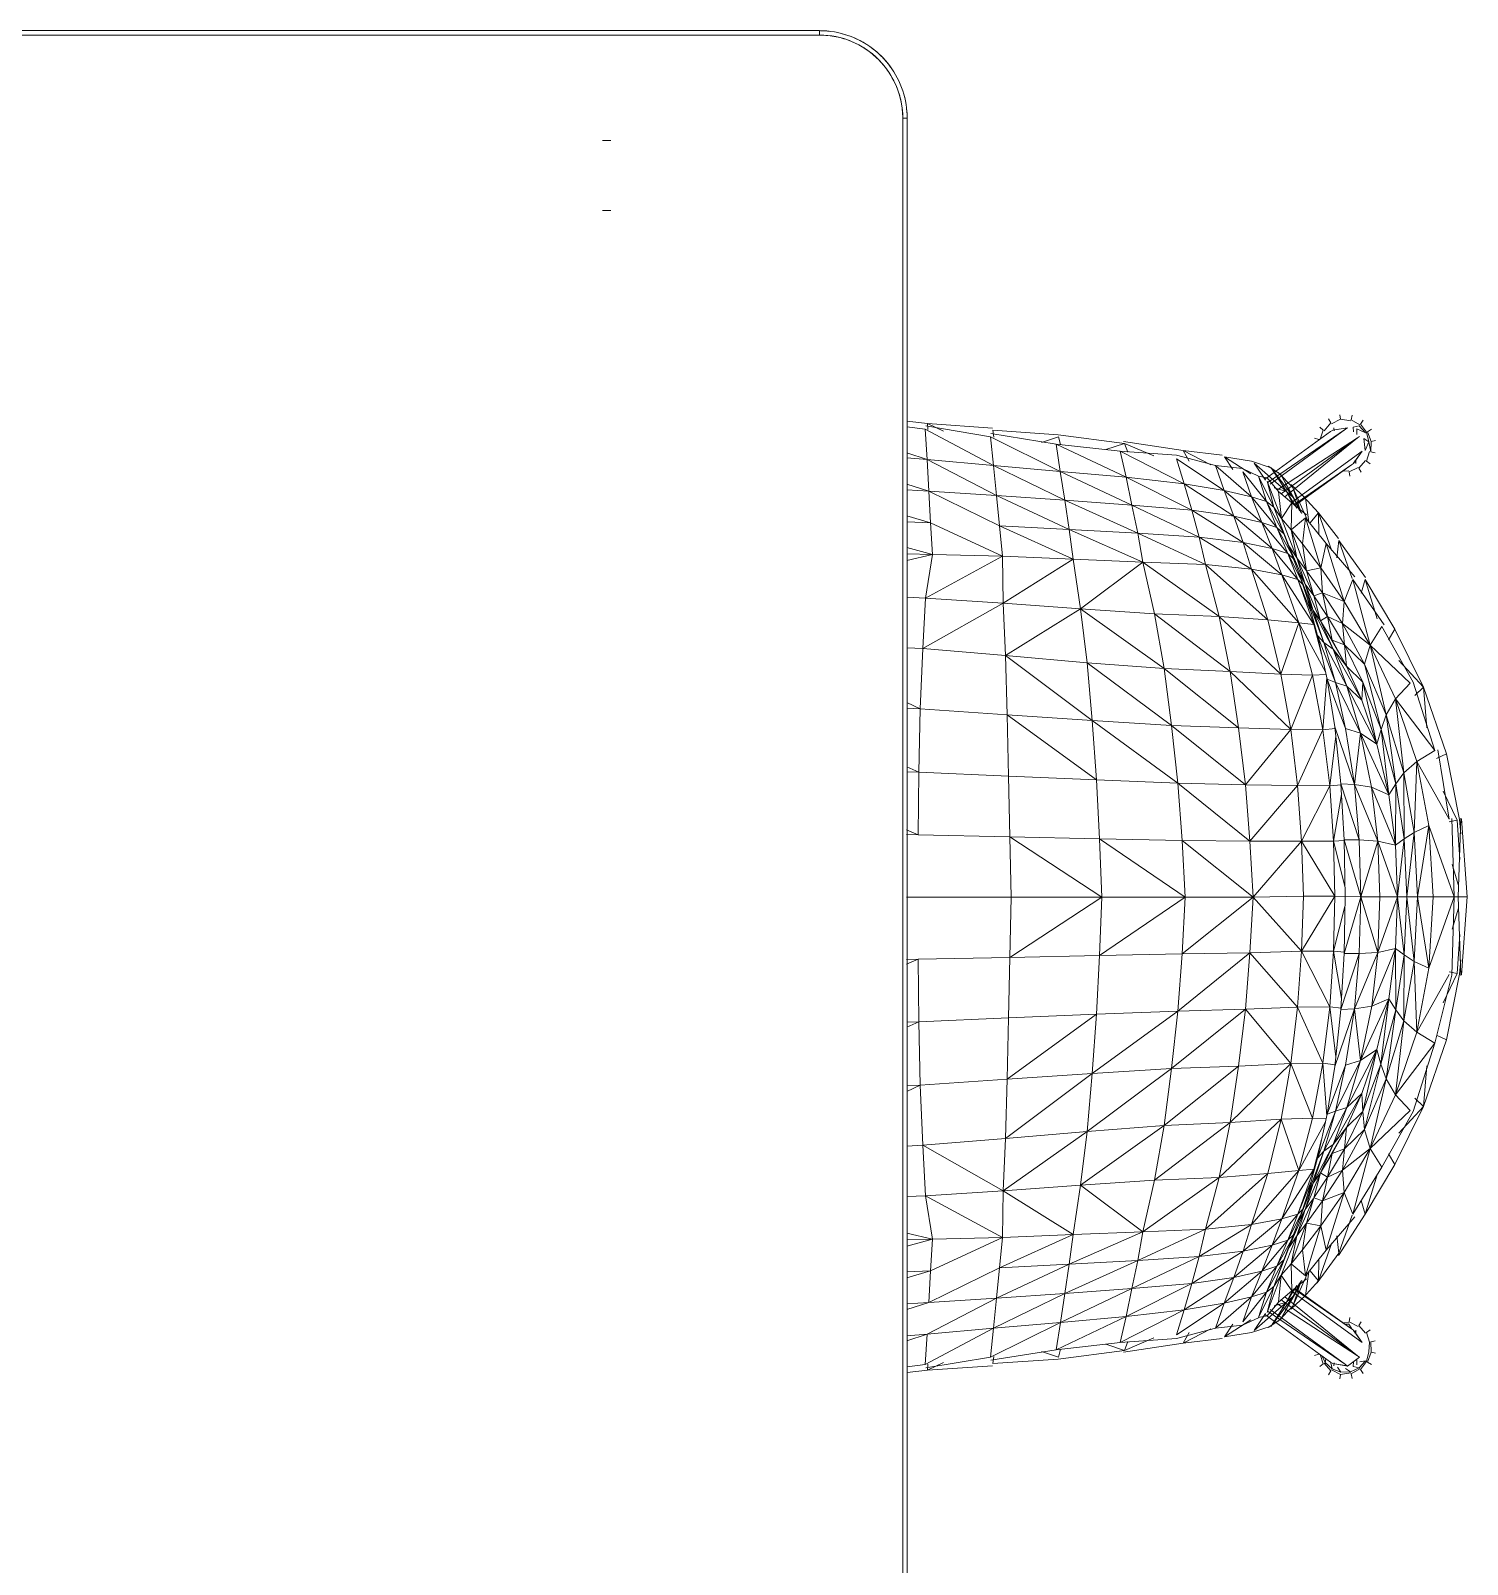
# Model space of a CAD drawing. Header units: millimetres. Extents: x 155927 to 295199, y -4084 to 97293.
# Drawn here: x 223479 to 224134, y 25817 to 26517 of the extents above; entities that cross this region are included whole.
import ezdxf

# ---------------------------------------------------------------- set-up
doc = ezdxf.new("R2010")
doc.units = ezdxf.units.MM
doc.header["$MEASUREMENT"] = 0
doc.layers.get('0').update_dxf_attribs({"linetype": 'CONTINUOUS'})
doc.layers.add('G-IMPT', color=8, linetype='CONTINUOUS', lineweight=9)

# ---------------------------------------------------------------- blocks, each defined once
blk = doc.blocks.new('OLA high stool - Kin high stool_dwg_KIN602 - GLIDES-1332775-Level 2')
at = {"layer": 'G-IMPT'}
for p, q in [((-8.264, 8.564), (-8.215, 8.496)), ((-8.203, 8.48), (-8.046, 8.574)), ((-8.066, 8.655), (-8.046, 8.574)), ((-8.041, 8.554), (-7.859, 8.581)), ((-7.848, 8.663), (-7.859, 8.581)), ((-7.859, 8.581), (-7.695, 8.499)), ((-7.643, 8.587), (-7.684, 8.516)), ((-8.413, 8.404), (-8.342, 8.359)), ((-8.342, 8.359), (-8.407, 8.184)), ((-8.325, 8.349), (-8.367, 8.178)), ((-8.325, 8.349), (-8.215, 8.496)), ((-8.308, 8.338), (-8.192, 8.463)), ((-8.308, 8.338), (-8.153, 8.41)), ((-8.192, 8.463), (-8.087, 8.441)), ((-8.153, 8.41), (-8.15, 8.309)), ((-8.087, 8.441), (-8.088, 8.354)), ((-7.738, 8.426), (-7.745, 8.372)), ((-7.684, 8.516), (-7.564, 8.377)), ((-7.483, 8.439), (-7.547, 8.389)), ((-7.547, 8.389), (-7.493, 8.226)), ((-8.407, 8.184), (-8.488, 8.199)), ((-8.48, 7.981), (-8.4, 7.998)), ((-8.407, 8.184), (-8.4, 7.998)), ((-8.4, 7.998), (-8.367, 8.178)), ((-8.322, 7.828), (-8.38, 8.002)), ((-8.367, 8.178), (-8.278, 8.234)), ((-8.367, 8.178), (-8.298, 8.02)), ((-8.298, 8.02), (-8.278, 8.234)), ((-7.392, 8.24), (-7.47, 8.219)), ((-8.389, 7.783), (-8.322, 7.828)), ((-8.185, 7.701), (-8.306, 7.84)), ((-8.01, 7.636), (-8.175, 7.718)), ((-8.133, 7.86), (-8.13, 7.788)), ((-8.13, 7.788), (-8.123, 7.847)), ((-8.229, 7.634), (-8.185, 7.701)), ((-8.025, 7.558), (-8.01, 7.636)), ((-7.893, 7.648), (-8.007, 7.656)), ((-8.185, -7.701), (-8.306, -7.84)), ((-8.185, -7.701), (-8.229, -7.634)), ((-8.01, -7.636), (-8.175, -7.718)), ((-8.004, -7.676), (-8.062, -7.763)), ((-8.01, -7.636), (-8.025, -7.558)), ((-7.893, -7.648), (-8.007, -7.656)), ((-8.004, -7.676), (-7.936, -7.679)), ((-8.4, -7.998), (-8.48, -7.981)), ((-8.322, -7.828), (-8.389, -7.783)), ((-8.322, -7.828), (-8.38, -8.002)), ((-8.133, -7.86), (-8.13, -7.788)), ((-8.13, -7.788), (-8.122, -7.846)), ((-8.488, -8.199), (-8.407, -8.184)), ((-8.4, -7.998), (-8.407, -8.184)), ((-8.407, -8.184), (-8.342, -8.359)), ((-8.38, -8.002), (-8.367, -8.178)), ((-8.325, -8.349), (-8.367, -8.178)), ((-7.58, -8.365), (-7.528, -8.251)), ((-7.547, -8.389), (-7.493, -8.226)), ((-7.47, -8.219), (-7.392, -8.24)), ((-8.342, -8.359), (-8.413, -8.404)), ((-8.325, -8.349), (-8.215, -8.496)), ((-8.308, -8.338), (-8.203, -8.357)), ((-8.308, -8.338), (-8.192, -8.463)), ((-8.215, -8.496), (-8.264, -8.564)), ((-8.203, -8.48), (-8.046, -8.574)), ((-8.192, -8.463), (-8.087, -8.441)), ((-8.192, -8.463), (-8.087, -8.441)), ((-8.192, -8.463), (-8.036, -8.535)), ((-8.153, -8.41), (-8.15, -8.309)), ((-8.087, -8.441), (-8.088, -8.354)), ((-8.036, -8.535), (-7.948, -8.474)), ((-8.036, -8.535), (-7.948, -8.474)), ((-8.036, -8.535), (-7.866, -8.541)), ((-7.866, -8.541), (-7.806, -8.451)), ((-7.866, -8.541), (-7.806, -8.451)), ((-7.866, -8.541), (-7.705, -8.482)), ((-7.859, -8.581), (-7.695, -8.499)), ((-7.738, -8.426), (-7.744, -8.372)), ((-7.705, -8.482), (-7.58, -8.365)), ((-7.705, -8.482), (-7.684, -8.376)), ((-7.705, -8.482), (-7.684, -8.376)), ((-7.684, -8.516), (-7.564, -8.377)), ((-7.684, -8.516), (-7.643, -8.587)), ((-7.58, -8.365), (-7.593, -8.299)), ((-7.58, -8.365), (-7.593, -8.299)), ((-7.547, -8.389), (-7.483, -8.439)), ((-8.046, -8.574), (-8.066, -8.655)), ((-8.041, -8.554), (-7.859, -8.581)), ((-7.859, -8.581), (-7.848, -8.663))]:
    blk.add_line(p, q, dxfattribs=at)
blk = doc.blocks.new('OLA high stool - Kin high stool_dwg_KIN602 - FRAME-1332777-Level 2')
at = {"layer": 'G-IMPT'}
for p, q in [((0.266, 16.861), (0.302, 16.835)), ((0.266, 16.861), (0.53, 16.819)), ((0.272, 16.857), (0.528, 16.816)), ((1.689, 15.884), (0.302, 16.835)), ((0.302, 16.835), (1.651, 15.849)), ((0.566, 16.793), (0.53, 16.819)), ((0.082, 16.677), (0.046, 16.703)), ((1.531, 15.739), (0.082, 16.677)), ((0.082, 16.677), (1.455, 15.673)), ((0.082, 16.677), (1.391, 15.62)), ((1.757, 15.93), (0.566, 16.793)), ((1.269, 15.517), (0, 16.437)), ((0.155, 16.219), (0, 16.437)), ((0.156, 16.222), (0.031, 16.396)), ((0.191, 16.192), (0.155, 16.218)), ((1.227, 15.473), (0.191, 16.192)), ((0.191, 16.192), (1.215, 15.46)), ((0.191, 0.669), (1.214, 1.401)), ((0.191, 0.669), (1.227, 1.388)), ((0, 0.425), (1.269, 1.344)), ((1.391, 1.242), (0.082, 0.184)), ((0.082, 0.184), (1.455, 1.188)), ((1.531, 1.122), (0.082, 0.184)), ((0.302, 0.026), (1.651, 1.013)), ((0.302, 0.026), (1.689, 0.978)), ((0.566, 0.068), (1.757, 0.931)), ((0, 0.425), (0.155, 0.643)), ((0.156, 0.64), (0.031, 0.465)), ((0.191, 0.669), (0.155, 0.643)), ((0.082, 0.184), (0.046, 0.158)), ((0.046, 0.158), (0.266, 0)), ((0.266, 0), (0.53, 0.043)), ((0.266, 0), (0.302, 0.026)), ((0.529, 0.044), (0.272, 0.004)), ((0.566, 0.068), (0.53, 0.043))]:
    blk.add_line(p, q, dxfattribs=at)
blk = doc.blocks.new('OLA high stool - Kin high stool_dwg_KIN602 - SHELL-V568-Level 2')
at = {"layer": 'G-IMPT'}
for p, q in [((-0.434, 8.506), (-0.067, 8.547)), ((-3.975, 8.149), (-2.784, 8.305)), ((-2.827, 8.128), (-2.792, 8.268)), ((-2.823, 7.646), (-1.571, 8.268)), ((-2.484, 8.166), (-2.792, 8.268)), ((-2.784, 8.305), (-1.609, 8.385)), ((-2.748, 8.137), (-1.576, 8.326)), ((-1.609, 8.385), (-1.628, 8.262)), ((-1.622, 7.753), (-0.397, 8.403)), ((-1.571, 8.268), (-1.622, 7.753)), ((-0.434, 8.506), (-1.605, 8.425)), ((-1.571, 8.268), (-0.404, 8.462)), ((-0.434, 8.506), (-0.723, 8.366)), ((-0.441, 8.398), (-0.434, 8.506)), ((-0.397, 8.403), (-0.428, 7.859)), ((-0.397, 8.403), (-0.067, 8.445)), ((-5.733, 7.939), (-5.031, 8.022)), ((-5.031, 8.022), (-5.527, 7.763)), ((-5.031, 8.022), (-5.141, 7.829)), ((-5.047, 7.421), (-3.9, 8.007)), ((-3.961, 8.18), (-5.031, 8.022)), ((-3.9, 8.007), (-4.908, 7.939)), ((-3.975, 8.149), (-4.506, 7.925)), ((-4.038, 7.988), (-3.975, 8.149)), ((-4.004, 7.539), (-2.748, 8.137)), ((-3.9, 8.007), (-4.004, 7.539)), ((-3.638, 8.037), (-3.975, 8.149)), ((-3.9, 8.007), (-2.748, 8.137)), ((-2.748, 8.137), (-2.823, 7.646)), ((-6.308, 7.795), (-6.884, 7.283)), ((-6.559, 7.738), (-6.783, 7.59)), ((-6.26, 7.828), (-6.611, 7.712)), ((-6.308, 7.795), (-6.511, 7.487)), ((-5.773, 7.909), (-6.26, 7.828)), ((-6.259, 7.187), (-5.61, 7.749)), ((-5.773, 7.909), (-6.247, 7.599)), ((-5.61, 7.749), (-6.095, 7.695)), ((-5.92, 7.678), (-5.773, 7.909)), ((-5.769, 7.303), (-4.91, 7.869)), ((-5.61, 7.749), (-5.769, 7.303)), ((-4.908, 7.939), (-5.61, 7.749)), ((-5.047, 7.421), (-4.91, 7.869)), ((-2.904, 7.127), (-1.622, 7.753)), ((-2.823, 7.646), (-1.622, 7.753)), ((-1.677, 7.21), (-0.428, 7.859)), ((-1.622, 7.753), (-1.677, 7.21)), ((-1.622, 7.753), (-0.428, 7.859)), ((-0.428, 7.859), (-0.461, 7.289)), ((-0.428, 7.859), (-0.067, 7.979)), ((-0.428, 7.859), (-0.067, 7.887)), ((-6.783, 7.59), (-7.149, 6.902)), ((-6.783, 7.59), (-7.027, 7.157)), ((-6.74, 7.626), (-7.002, 7.356)), ((-6.611, 7.712), (-6.98, 7.22)), ((-6.884, 7.283), (-6.611, 7.712)), ((-6.795, 6.801), (-6.538, 7.471)), ((-6.541, 7.529), (-6.741, 7.285)), ((-6.662, 7.001), (-6.386, 7.561)), ((-6.662, 7.001), (-6.538, 7.471)), ((-6.386, 7.561), (-6.541, 7.529)), ((-6.529, 7.104), (-6.103, 7.637)), ((-6.529, 7.104), (-6.386, 7.561)), ((-6.095, 7.695), (-6.386, 7.561)), ((-6.259, 7.187), (-6.103, 7.637)), ((-5.185, 6.946), (-4.004, 7.539)), ((-5.047, 7.421), (-4.004, 7.539)), ((-4.111, 7.04), (-2.823, 7.646)), ((-4.004, 7.539), (-4.111, 7.04)), ((-2.823, 7.646), (-4.004, 7.539)), ((-2.823, 7.646), (-2.904, 7.127)), ((-7.461, 6.9), (-7.191, 7.197)), ((-7.002, 7.356), (-7.257, 6.779)), ((-6.962, 7.409), (-7.228, 7.164)), ((-7.002, 7.356), (-7.149, 6.902)), ((-6.884, 7.283), (-7.072, 6.985)), ((-7.002, 7.18), (-6.884, 7.283)), ((-7.001, 7.063), (-6.884, 7.283)), ((-6.741, 7.285), (-6.985, 7.081)), ((-6.668, 7.352), (-6.884, 7.283)), ((-6.795, 6.801), (-6.741, 7.285)), ((-6.715, 6.636), (-6.259, 7.187)), ((-6.529, 7.104), (-6.259, 7.187)), ((-6.444, 6.724), (-5.769, 7.303)), ((-6.444, 6.724), (-6.259, 7.187)), ((-6.259, 7.187), (-5.769, 7.303)), ((-5.939, 6.838), (-5.047, 7.421)), ((-5.769, 7.303), (-5.939, 6.838)), ((-5.769, 7.303), (-5.047, 7.421)), ((-5.185, 6.946), (-5.047, 7.421)), ((-2.982, 6.602), (-1.677, 7.21)), ((-2.904, 7.127), (-1.677, 7.21)), ((-1.731, 6.668), (-0.461, 7.289)), ((-1.731, 6.668), (-1.677, 7.21)), ((-1.677, 7.21), (-0.461, 7.289)), ((-0.461, 7.289), (-0.493, 6.722)), ((-0.461, 7.289), (-0.067, 7.415)), ((-0.461, 7.289), (-0.067, 7.311)), ((-7.461, 6.9), (-7.822, 6.442)), ((-7.461, 6.9), (-7.701, 6.215)), ((-7.47, 6.514), (-7.461, 6.9)), ((-7.309, 6.714), (-7.461, 6.9)), ((-7.228, 7.164), (-7.287, 6.741)), ((-6.985, 7.081), (-7.247, 6.867)), ((-7.161, 6.888), (-7.027, 7.157)), ((-7.027, 7.157), (-7.149, 6.902)), ((-7.075, 7.042), (-7.119, 6.934)), ((-6.97, 6.594), (-6.985, 7.081)), ((-6.985, 7.081), (-6.795, 6.801)), ((-6.931, 6.309), (-6.662, 7.001)), ((-6.84, 6.521), (-6.529, 7.104)), ((-6.84, 6.521), (-6.662, 7.001)), ((-6.795, 6.801), (-6.662, 7.001)), ((-6.529, 7.104), (-6.715, 6.636)), ((-6.662, 7.001), (-6.529, 7.104)), ((-6.107, 6.368), (-5.185, 6.946)), ((-5.939, 6.838), (-5.185, 6.946)), ((-5.315, 6.465), (-4.111, 7.04)), ((-5.315, 6.465), (-5.185, 6.946)), ((-5.185, 6.946), (-4.111, 7.04)), ((-4.213, 6.533), (-2.904, 7.127)), ((-4.111, 7.04), (-4.213, 6.533)), ((-4.111, 7.04), (-2.904, 7.127)), ((-2.904, 7.127), (-2.982, 6.602)), ((-7.229, 6.813), (-7.602, 6.35)), ((-7.504, 5.91), (-7.229, 6.813)), ((-7.176, 6.343), (-7.229, 6.813)), ((-7.229, 6.813), (-6.97, 6.594)), ((-7.071, 6.094), (-6.795, 6.801)), ((-7.004, 6.109), (-6.715, 6.636)), ((-6.97, 6.594), (-6.795, 6.801)), ((-6.913, 6.172), (-6.444, 6.724)), ((-6.913, 6.172), (-6.715, 6.636)), ((-6.715, 6.636), (-6.84, 6.521)), ((-6.715, 6.636), (-6.444, 6.724)), ((-6.632, 6.261), (-5.939, 6.838)), ((-6.632, 6.261), (-6.444, 6.724)), ((-6.444, 6.724), (-5.939, 6.838)), ((-5.939, 6.838), (-6.107, 6.368)), ((-3.057, 6.07), (-1.731, 6.668)), ((-1.731, 6.668), (-2.982, 6.602)), ((-0.493, 6.722), (-1.786, 6.121)), ((-1.786, 6.121), (-1.731, 6.668)), ((-0.493, 6.722), (-0.525, 6.154)), ((-0.493, 6.722), (-0.067, 6.848)), ((-0.493, 6.722), (-0.067, 6.74)), ((-8.309, 5.741), (-7.829, 6.402)), ((-7.602, 6.35), (-8.113, 5.749)), ((-7.829, 6.402), (-8.065, 5.719)), ((-7.926, 5.31), (-7.602, 6.35)), ((-7.829, 6.402), (-7.791, 6.093)), ((-7.602, 6.35), (-7.504, 5.91)), ((-7.504, 5.91), (-7.176, 6.343)), ((-6.97, 6.594), (-7.249, 5.861)), ((-7.249, 5.861), (-7.176, 6.343)), ((-7.176, 6.343), (-6.97, 6.594)), ((-7.104, 5.833), (-6.84, 6.521)), ((-7.071, 6.094), (-6.97, 6.594)), ((-6.953, 6.25), (-6.84, 6.521)), ((-6.931, 6.309), (-6.84, 6.521)), ((-6.802, 5.788), (-6.107, 6.368)), ((-6.632, 6.261), (-6.107, 6.368)), ((-6.258, 5.888), (-5.315, 6.465)), ((-6.107, 6.368), (-6.258, 5.888)), ((-6.107, 6.368), (-5.315, 6.465)), ((-5.432, 5.974), (-4.213, 6.533)), ((-5.432, 5.974), (-5.315, 6.465)), ((-4.213, 6.533), (-5.315, 6.465)), ((-4.306, 6.017), (-2.982, 6.602)), ((-4.213, 6.533), (-4.306, 6.017)), ((-4.213, 6.533), (-2.982, 6.602)), ((-2.982, 6.602), (-3.057, 6.07)), ((-7.071, 6.094), (-7.377, 5.411)), ((-7.071, 6.094), (-7.249, 5.861)), ((-6.931, 6.309), (-7.222, 5.62)), ((-7.222, 5.62), (-7.071, 6.094)), ((-7.141, 5.722), (-6.913, 6.172)), ((-7.104, 5.833), (-6.931, 6.309)), ((-7.091, 5.7), (-6.632, 6.261)), ((-7.091, 5.7), (-6.913, 6.172)), ((-6.931, 6.309), (-7.071, 6.094)), ((-6.913, 6.172), (-7.019, 6.067)), ((-6.913, 6.172), (-6.632, 6.261)), ((-6.802, 5.788), (-6.632, 6.261)), ((-4.306, 6.017), (-3.057, 6.07)), ((-3.057, 6.07), (-3.185, 5.176)), ((-3.057, 6.07), (-1.786, 6.121)), ((-3.057, 6.07), (-1.797, 5.276)), ((-1.797, 5.276), (-1.786, 6.121)), ((-1.786, 6.121), (-0.525, 6.154)), ((-1.786, 6.121), (-0.399, 5.369)), ((-0.525, 6.154), (-0.068, 6.28)), ((-0.068, 6.166), (-0.525, 6.154)), ((-0.525, 6.154), (-0.068, 6.042)), ((-0.525, 6.154), (-0.399, 5.369)), ((-7.504, 5.91), (-7.926, 5.31)), ((-7.533, 5.461), (-7.504, 5.91)), ((-7.533, 5.461), (-7.249, 5.861)), ((-7.249, 5.861), (-7.504, 5.91)), ((-7.378, 4.894), (-6.802, 5.788)), ((-7.249, 5.861), (-7.377, 5.411)), ((-7.365, 5.145), (-7.104, 5.833)), ((-7.265, 5.354), (-7.104, 5.833)), ((-7.222, 5.62), (-7.104, 5.833)), ((-7.107, 4.921), (-6.258, 5.888)), ((-7.107, 4.921), (-6.802, 5.788)), ((-6.802, 5.788), (-7.091, 5.7)), ((-6.802, 5.788), (-6.258, 5.888)), ((-6.552, 4.975), (-5.432, 5.974)), ((-6.258, 5.888), (-6.552, 4.975)), ((-6.258, 5.888), (-5.432, 5.974)), ((-5.678, 5.037), (-4.306, 6.017)), ((-5.678, 5.037), (-5.432, 5.974)), ((-5.432, 5.974), (-4.306, 6.017)), ((-4.306, 6.017), (-4.515, 5.088)), ((-4.306, 6.017), (-3.185, 5.176)), ((-8.835, 4.811), (-8.303, 5.701)), ((-8.644, 4.891), (-8.078, 5.701)), ((-8.303, 5.701), (-8.514, 4.995)), ((-8.392, 4.523), (-8.078, 5.701)), ((-8.228, 5.458), (-8.303, 5.701)), ((-7.926, 5.31), (-8.078, 5.701)), ((-7.222, 5.62), (-7.498, 4.96)), ((-7.378, 4.894), (-7.091, 5.7)), ((-7.377, 5.411), (-7.222, 5.62)), ((-7.222, 5.62), (-7.365, 5.145)), ((-7.327, 5.128), (-7.091, 5.7)), ((-7.178, 5.613), (-7.091, 5.7)), ((-7.926, 5.31), (-8.392, 4.523)), ((-7.533, 5.461), (-7.926, 5.31)), ((-7.891, 4.911), (-7.926, 5.31)), ((-7.891, 4.911), (-7.533, 5.461)), ((-7.623, 5.036), (-7.533, 5.461)), ((-7.377, 5.411), (-7.623, 5.036)), ((-7.56, 4.571), (-7.265, 5.354)), ((-7.377, 5.411), (-7.533, 5.461)), ((-7.498, 4.96), (-7.377, 5.411)), ((-7.445, 4.695), (-7.265, 5.354)), ((-7.265, 5.354), (-7.365, 5.145)), ((-3.185, 5.176), (-1.797, 5.276)), ((-1.797, 5.276), (-1.841, 4.334)), ((-0.399, 5.369), (-1.797, 5.276)), ((-1.797, 5.276), (-0.352, 4.46)), ((-0.068, 5.385), (-0.399, 5.369)), ((-0.399, 5.369), (-0.352, 4.46)), ((-7.928, 4.528), (-7.623, 5.036)), ((-7.623, 5.036), (-7.891, 4.911)), ((-7.723, 4.452), (-7.365, 5.145)), ((-7.708, 4.611), (-7.623, 5.036)), ((-7.498, 4.96), (-7.623, 5.036)), ((-7.56, 4.571), (-7.365, 5.145)), ((-7.365, 5.145), (-7.498, 4.96)), ((-6.552, 4.975), (-7.107, 4.921)), ((-6.787, 4.004), (-5.678, 5.037)), ((-6.787, 4.004), (-6.552, 4.975)), ((-6.552, 4.975), (-5.678, 5.037)), ((-5.877, 4.047), (-4.515, 5.088)), ((-5.678, 5.037), (-5.877, 4.047)), ((-5.678, 5.037), (-4.515, 5.088)), ((-4.692, 4.102), (-3.185, 5.176)), ((-4.515, 5.088), (-4.692, 4.102)), ((-4.515, 5.088), (-3.185, 5.176)), ((-3.307, 4.208), (-3.185, 5.176)), ((-3.185, 5.176), (-1.841, 4.334)), ((-9.351, 3.765), (-8.835, 4.811)), ((-9.161, 3.857), (-8.6, 4.857)), ((-8.72, 4.618), (-8.835, 4.811)), ((-8.6, 4.857), (-8.392, 4.523)), ((-7.891, 4.911), (-8.392, 4.523)), ((-7.891, 4.911), (-8.289, 4.181)), ((-7.965, 4.146), (-7.498, 4.96)), ((-7.928, 4.528), (-7.891, 4.911)), ((-7.767, 3.851), (-7.445, 4.695)), ((-7.723, 4.452), (-7.498, 4.96)), ((-7.708, 4.611), (-7.498, 4.96)), ((-7.616, 3.911), (-7.445, 4.695)), ((-7.586, 4.046), (-7.107, 4.921)), ((-7.56, 4.571), (-7.445, 4.695)), ((-7.518, 4.363), (-7.378, 4.894)), ((-7.472, 4.571), (-7.378, 4.894)), ((-7.378, 4.894), (-7.107, 4.921)), ((-7.107, 4.921), (-7.355, 3.982)), ((-7.107, 4.921), (-6.787, 4.004)), ((-9.111, 3.837), (-8.392, 4.523)), ((-8.392, 4.523), (-8.843, 3.556)), ((-8.392, 4.523), (-8.675, 3.27)), ((-8.392, 4.523), (-8.289, 4.181)), ((-7.928, 4.528), (-8.289, 4.181)), ((-7.928, 4.528), (-8.261, 3.856)), ((-8.242, 3.532), (-7.723, 4.452)), ((-7.973, 3.786), (-7.56, 4.571)), ((-7.973, 3.786), (-7.723, 4.452)), ((-7.965, 4.146), (-7.708, 4.611)), ((-7.965, 4.146), (-7.928, 4.528)), ((-7.723, 4.452), (-7.965, 4.146)), ((-7.708, 4.611), (-7.928, 4.528)), ((-7.767, 3.851), (-7.56, 4.571)), ((-7.723, 4.452), (-7.56, 4.571)), ((-1.841, 4.334), (-0.352, 4.46)), ((-0.352, 4.46), (-0.068, 4.477)), ((-0.352, 4.46), (-0.307, 3.377)), ((-8.906, 4.247), (-9.351, 3.765)), ((-8.675, 3.27), (-8.289, 4.181)), ((-8.289, 4.181), (-8.585, 3.006)), ((-7.965, 4.146), (-8.261, 3.856)), ((-8.242, 3.532), (-7.965, 4.146)), ((-4.821, 3.081), (-3.307, 4.208)), ((-4.692, 4.102), (-3.307, 4.208)), ((-3.394, 3.168), (-1.841, 4.334)), ((-3.307, 4.208), (-3.394, 3.168)), ((-3.307, 4.208), (-1.841, 4.334)), ((-1.867, 3.272), (-1.841, 4.334)), ((-7.948, 3.026), (-7.616, 3.911)), ((-7.767, 3.851), (-7.616, 3.911)), ((-7.754, 3.053), (-7.616, 3.911)), ((-7.61, 3.939), (-7.541, 3.001)), ((-7.597, 3.995), (-7.355, 3.982)), ((-7.355, 3.982), (-7.541, 3.001)), ((-7.355, 3.982), (-6.787, 4.004)), ((-7.355, 3.982), (-6.963, 3.009)), ((-6.963, 3.009), (-5.877, 4.047)), ((-6.787, 4.004), (-6.963, 3.009)), ((-6.787, 4.004), (-5.877, 4.047)), ((-6.024, 3.035), (-4.692, 4.102)), ((-6.024, 3.035), (-5.877, 4.047)), ((-5.877, 4.047), (-4.692, 4.102)), ((-4.692, 4.102), (-4.821, 3.081)), ((-9.761, 2.567), (-9.351, 3.765)), ((-9.554, 2.632), (-9.161, 3.857)), ((-9.351, 3.765), (-9.406, 3.035)), ((-9.192, 3.616), (-9.351, 3.765)), ((-9.111, 3.837), (-8.843, 3.556)), ((-8.261, 3.856), (-8.585, 3.006)), ((-8.261, 3.856), (-8.509, 2.746)), ((-8.509, 2.746), (-7.973, 3.786)), ((-8.261, 3.856), (-8.242, 3.532)), ((-8.242, 3.532), (-7.973, 3.786)), ((-8.217, 2.942), (-7.767, 3.851)), ((-8.217, 2.942), (-7.973, 3.786)), ((-7.973, 3.786), (-7.767, 3.851)), ((-7.767, 3.851), (-7.948, 3.026)), ((-9.554, 2.632), (-8.843, 3.556)), ((-8.843, 3.556), (-9.228, 2.432)), ((-8.843, 3.556), (-8.996, 2.227)), ((-8.843, 3.556), (-8.675, 3.27)), ((-8.242, 3.532), (-8.509, 2.746)), ((-0.307, 3.377), (-1.867, 3.272)), ((-0.307, 3.377), (-0.068, 3.49)), ((-0.307, 3.377), (-0.068, 3.388)), ((-0.307, 3.377), (-0.279, 2.24)), ((-8.675, 3.27), (-8.996, 2.227)), ((-8.675, 3.27), (-8.851, 2.028)), ((-8.585, 3.006), (-8.675, 3.27)), ((-8.106, 2.018), (-7.754, 3.053)), ((-7.863, 2.033), (-7.754, 3.053)), ((-6.963, 3.009), (-6.024, 3.035)), ((-6.148, 2.013), (-4.821, 3.081)), ((-6.148, 2.013), (-6.024, 3.035)), ((-6.024, 3.035), (-4.821, 3.081)), ((-4.935, 2.045), (-3.394, 3.168)), ((-4.821, 3.081), (-4.935, 2.045)), ((-4.821, 3.081), (-3.394, 3.168)), ((-3.471, 2.102), (-1.867, 3.272)), ((-3.394, 3.168), (-3.471, 2.102)), ((-3.394, 3.168), (-1.867, 3.272)), ((-1.867, 3.272), (-1.895, 2.171)), ((-8.585, 3.006), (-8.851, 2.028)), ((-8.585, 3.006), (-8.727, 1.831)), ((-8.727, 1.831), (-8.217, 2.942)), ((-8.585, 3.006), (-8.509, 2.746)), ((-8.509, 2.746), (-8.217, 2.942)), ((-8.217, 2.942), (-8.417, 1.968)), ((-7.948, 3.026), (-8.217, 2.942)), ((-8.106, 2.018), (-8.217, 2.942)), ((-8.106, 2.018), (-7.948, 3.026)), ((-7.772, 2.888), (-7.664, 1.994)), ((-7.541, 3.001), (-7.764, 3.025)), ((-7.541, 3.001), (-7.664, 1.994)), ((-6.963, 3.009), (-7.541, 3.001)), ((-7.541, 3.001), (-7.084, 1.999)), ((-6.963, 3.009), (-7.084, 1.999)), ((-6.148, 2.013), (-6.963, 3.009)), ((-9.994, 1.391), (-9.761, 2.567)), ((-9.604, 2.642), (-9.807, 1.398)), ((-9.584, 2.486), (-9.761, 2.567)), ((-9.228, 2.432), (-9.554, 2.632)), ((-8.727, 1.831), (-8.509, 2.746)), ((-9.807, 1.398), (-9.228, 2.432)), ((-9.447, 1.28), (-9.228, 2.432)), ((-9.228, 2.432), (-8.996, 2.227)), ((-9.228, 2.432), (-9.179, 1.159)), ((-8.996, 2.227), (-9.179, 1.159)), ((-8.996, 2.227), (-9.001, 1.044)), ((-8.996, 2.227), (-8.851, 2.028)), ((-1.895, 2.171), (-0.279, 2.24)), ((-0.279, 2.24), (-0.068, 2.338)), ((-0.279, 2.24), (-0.069, 2.246)), ((-0.279, 2.24), (-0.27, 1.115)), ((-8.851, 2.028), (-9.001, 1.044)), ((-8.851, 2.028), (-8.727, 1.831)), ((-8.851, 2.028), (-8.847, 0.931)), ((-8.847, 0.931), (-8.417, 1.968)), ((-8.727, 1.831), (-8.417, 1.968)), ((-8.529, 1), (-8.106, 2.018)), ((-8.417, 1.968), (-8.529, 1)), ((-8.417, 1.968), (-8.106, 2.018)), ((-8.193, 1.022), (-7.863, 2.033)), ((-8.193, 1.022), (-8.106, 2.018)), ((-7.863, 2.033), (-8.106, 2.018)), ((-7.922, 1.026), (-7.863, 2.033)), ((-7.87, 2.012), (-7.664, 1.994)), ((-7.664, 1.994), (-7.733, 0.999)), ((-7.664, 1.994), (-7.084, 1.999)), ((-7.664, 1.994), (-7.159, 1)), ((-7.159, 1), (-7.084, 1.999)), ((-7.084, 1.999), (-6.148, 2.013)), ((-6.231, 0.998), (-7.084, 1.999)), ((-6.231, 0.998), (-4.935, 2.045)), ((-6.148, 2.013), (-6.231, 0.998)), ((-6.148, 2.013), (-4.935, 2.045)), ((-4.935, 2.045), (-5.013, 1.015)), ((-4.935, 2.045), (-3.471, 2.102)), ((-3.471, 2.102), (-3.526, 1.044)), ((-3.471, 2.102), (-1.895, 2.171)), ((-1.895, 2.171), (-1.919, 1.08)), ((-9.704, 1.902), (-9.955, 1.379)), ((-8.847, 0.931), (-8.727, 1.831)), ((-7.874, 1.838), (-7.733, 0.999)), ((-10.136, 0.001), (-10.033, 1.403)), ((-10.021, 1.13), (-9.994, 1.391)), ((-9.97, 0), (-10.02, 1.412)), ((-9.955, 1.379), (-10, 0.674)), ((-9.811, 1.346), (-9.955, 1.379)), ((-9.899, 0), (-9.859, 1.407)), ((-9.899, 0), (-9.447, 1.28)), ((-9.523, 0), (-9.447, 1.28)), ((-9.179, 1.159), (-9.447, 1.28)), ((-9.447, 1.28), (-9.239, 0)), ((-9.179, 1.159), (-9.239, 0)), ((-9.179, 1.159), (-9.001, 1.044)), ((-9.179, 1.159), (-9.05, 0)), ((-1.919, 1.08), (-0.27, 1.115)), ((-0.27, 1.115), (-0.06, 1.206)), ((-0.27, 1.115), (-0.06, 1.118)), ((-9.001, 1.044), (-9.05, 0)), ((-9.001, 1.044), (-8.847, 0.931)), ((-9.001, 1.044), (-8.884, 0)), ((-8.884, 0), (-8.529, 1)), ((-8.884, 0), (-8.847, 0.931)), ((-8.529, 1), (-8.847, 0.931)), ((-8.529, 1), (-8.565, 0)), ((-8.529, 1), (-8.193, 1.022)), ((-8.529, 1), (-8.221, 0.003)), ((-8.221, 0.003), (-7.922, 1.026)), ((-8.221, 0.003), (-8.193, 1.022)), ((-7.922, 1.026), (-8.193, 1.022)), ((-7.94, 0.005), (-7.922, 1.026)), ((-7.733, 0.999), (-7.937, 0.194)), ((-7.733, 0.999), (-7.926, 1.01)), ((-7.159, 1), (-7.758, 0.012)), ((-7.733, 0.999), (-7.758, 0.012)), ((-7.159, 1), (-7.733, 0.999)), ((-7.194, 0.013), (-7.159, 1)), ((-7.159, 1), (-6.231, 0.998)), ((-6.286, -0.006), (-7.159, 1)), ((-6.286, -0.006), (-5.013, 1.015)), ((-6.231, 0.998), (-6.286, -0.006)), ((-6.231, 0.998), (-5.013, 1.015)), ((-5.068, -0.006), (-3.526, 1.044)), ((-5.013, 1.015), (-5.068, -0.006)), ((-3.526, 1.044), (-5.013, 1.015)), ((-3.567, -0.006), (-1.919, 1.08)), ((-3.526, 1.044), (-3.567, -0.006)), ((-3.526, 1.044), (-1.919, 1.08)), ((-1.919, 1.08), (-1.941, -0.004)), ((-9.861, 0.582), (-9.979, 0.204)), ((-10.136, 0.001), (-9.97, 0)), ((-10.033, -1.403), (-10.136, 0.001)), ((-9.899, 0), (-9.97, 0)), ((-9.899, 0), (-9.523, 0)), ((-9.523, 0), (-9.239, 0)), ((-9.447, -1.28), (-9.523, 0)), ((-9.239, 0), (-9.447, -1.28)), ((-9.239, 0), (-9.05, 0)), ((-9.239, 0), (-9.179, -1.159)), ((-9.05, 0), (-9.179, -1.159)), ((-9.05, 0), (-8.884, 0)), ((-9.05, 0), (-9.001, -1.044)), ((-8.884, 0), (-9.001, -1.044)), ((-8.884, 0), (-8.565, 0)), ((-8.847, -0.931), (-8.884, 0)), ((-8.529, -0.999), (-8.884, 0)), ((-8.565, 0), (-8.221, 0.003)), ((-8.565, 0), (-8.529, -0.999)), ((-8.221, 0.003), (-8.529, -0.999)), ((-8.221, 0.003), (-7.94, 0.005)), ((-8.193, -1.018), (-8.221, 0.003)), ((-7.922, -1.019), (-8.221, 0.003)), ((-7.94, 0.009), (-7.758, 0.012)), ((-7.922, -1.019), (-7.94, 0.005)), ((-7.758, 0.012), (-7.194, 0.013)), ((-7.758, 0.012), (-7.159, -0.978)), ((-7.758, 0.012), (-7.734, -0.979)), ((-7.194, 0.013), (-6.286, -0.006)), ((-7.159, -0.978), (-7.194, 0.013)), ((-10.02, -1.412), (-9.97, 0)), ((-9.979, -0.205), (-9.861, -0.582)), ((-9.447, -1.28), (-9.899, 0)), ((-9.859, -1.407), (-9.899, 0)), ((-7.937, -0.176), (-7.734, -0.979)), ((-7.159, -0.978), (-6.286, -0.006)), ((-6.286, -0.006), (-5.068, -0.006)), ((-5.013, -1.025), (-6.286, -0.006)), ((-6.286, -0.006), (-6.23, -1.008)), ((-5.068, -0.006), (-3.567, -0.006)), ((-3.526, -1.053), (-5.068, -0.006)), ((-5.068, -0.006), (-5.013, -1.025)), ((-3.567, -0.006), (-1.941, -0.004)), ((-3.526, -1.053), (-3.567, -0.006)), ((-1.918, -1.087), (-3.567, -0.006)), ((-1.941, -0.004), (-0.275, -0.003)), ((-1.941, -0.004), (-1.918, -1.087)), ((-0.275, -0.003), (-0.061, -0.003)), ((-10, -0.675), (-9.955, -1.379)), ((-9.001, -1.044), (-9.179, -1.159)), ((-8.847, -0.931), (-9.001, -1.044)), ((-9.001, -1.044), (-8.851, -2.028)), ((-9.001, -1.044), (-8.996, -2.227)), ((-8.847, -0.931), (-8.851, -2.028)), ((-8.727, -1.831), (-8.847, -0.931)), ((-8.418, -1.967), (-8.847, -0.931)), ((-8.529, -0.999), (-8.847, -0.931)), ((-8.529, -0.999), (-8.193, -1.018)), ((-8.107, -2.015), (-8.529, -0.999)), ((-8.529, -0.999), (-8.418, -1.967)), ((-8.107, -2.015), (-8.193, -1.018)), ((-7.864, -2.026), (-8.193, -1.018)), ((-7.922, -1.019), (-8.193, -1.018)), ((-7.734, -0.979), (-7.929, -0.993)), ((-7.864, -2.026), (-7.922, -1.019)), ((-7.734, -0.979), (-7.875, -1.824)), ((-7.159, -0.978), (-7.734, -0.979)), ((-7.734, -0.979), (-7.666, -1.978)), ((-7.159, -0.978), (-7.666, -1.978)), ((-7.086, -1.982), (-7.159, -0.978)), ((-6.23, -1.008), (-7.159, -0.978)), ((-7.086, -1.982), (-6.23, -1.008)), ((-6.23, -1.008), (-5.013, -1.025)), ((-4.935, -2.053), (-6.23, -1.008)), ((-6.23, -1.008), (-6.148, -2.021)), ((-5.013, -1.025), (-3.526, -1.053)), ((-5.013, -1.025), (-4.935, -2.053)), ((-3.471, -2.11), (-3.526, -1.053)), ((-3.526, -1.053), (-1.918, -1.087)), ((-1.918, -1.087), (-0.27, -1.12)), ((-1.918, -1.087), (-1.894, -2.177)), ((-9.994, -1.391), (-10.021, -1.13)), ((-9.811, -1.346), (-9.955, -1.379)), ((-9.179, -1.159), (-9.447, -1.28)), ((-9.228, -2.432), (-9.447, -1.28)), ((-9.179, -1.159), (-9.228, -2.432)), ((-9.179, -1.159), (-8.996, -2.227)), ((-0.27, -1.12), (-0.279, -2.244)), ((-0.062, -1.21), (-0.27, -1.12)), ((-0.062, -1.123), (-0.27, -1.12)), ((-9.761, -2.567), (-9.994, -1.391)), ((-9.955, -1.379), (-9.704, -1.902)), ((-9.554, -2.632), (-9.859, -1.407)), ((-9.228, -2.432), (-9.807, -1.398)), ((-8.851, -2.028), (-8.727, -1.831)), ((-8.509, -2.746), (-8.727, -1.831)), ((-8.727, -1.831), (-8.584, -3.006)), ((-8.727, -1.831), (-8.418, -1.967)), ((-8.217, -2.942), (-8.727, -1.831)), ((-8.996, -2.227), (-8.851, -2.028)), ((-8.851, -2.028), (-8.584, -3.006)), ((-8.851, -2.028), (-8.675, -3.27)), ((-8.418, -1.967), (-8.107, -2.015)), ((-8.418, -1.967), (-8.217, -2.942)), ((-8.217, -2.942), (-8.107, -2.015)), ((-7.948, -3.023), (-8.107, -2.015)), ((-7.755, -3.048), (-8.107, -2.015)), ((-7.864, -2.026), (-8.107, -2.015)), ((-7.873, -1.999), (-7.666, -1.978)), ((-7.755, -3.048), (-7.864, -2.026)), ((-7.666, -1.978), (-7.773, -2.877)), ((-7.666, -1.978), (-7.086, -1.982)), ((-7.666, -1.978), (-7.542, -2.989)), ((-7.086, -1.982), (-7.542, -2.989)), ((-7.086, -1.982), (-6.965, -2.996)), ((-6.148, -2.021), (-7.086, -1.982)), ((-6.965, -2.996), (-6.148, -2.021)), ((-6.148, -2.021), (-4.935, -2.053)), ((-6.024, -3.041), (-6.148, -2.021)), ((-4.821, -3.087), (-6.148, -2.021)), ((-4.935, -2.053), (-3.471, -2.11)), ((-3.394, -3.173), (-4.935, -2.053)), ((-4.935, -2.053), (-4.821, -3.087)), ((-1.867, -3.277), (-3.471, -2.11)), ((-3.471, -2.11), (-3.394, -3.173)), ((-1.894, -2.177), (-3.471, -2.11)), ((-1.894, -2.177), (-0.279, -2.244)), ((-1.894, -2.177), (-1.867, -3.277)), ((-9.554, -2.632), (-9.228, -2.432)), ((-8.996, -2.227), (-9.228, -2.432)), ((-9.228, -2.432), (-8.843, -3.556)), ((-8.996, -2.227), (-8.675, -3.27)), ((-8.996, -2.227), (-8.843, -3.556)), ((-0.279, -2.244), (-0.307, -3.381)), ((-0.279, -2.244), (-0.063, -2.25)), ((-0.063, -2.344), (-0.279, -2.244)), ((-9.584, -2.486), (-9.761, -2.567)), ((-9.351, -3.765), (-9.761, -2.567)), ((-8.843, -3.556), (-9.554, -2.632)), ((-9.161, -3.857), (-9.554, -2.632)), ((-8.509, -2.746), (-8.584, -3.006)), ((-7.973, -3.786), (-8.509, -2.746)), ((-8.509, -2.746), (-8.242, -3.532)), ((-8.217, -2.942), (-8.509, -2.746)), ((-8.509, -2.746), (-8.261, -3.855)), ((-8.675, -3.27), (-8.584, -3.006)), ((-8.584, -3.006), (-8.261, -3.855)), ((-8.584, -3.006), (-8.288, -4.181)), ((-8.217, -2.942), (-7.948, -3.023)), ((-7.973, -3.786), (-8.217, -2.942)), ((-7.767, -3.85), (-8.217, -2.942)), ((-7.616, -3.908), (-7.948, -3.023)), ((-7.948, -3.023), (-7.767, -3.85)), ((-7.542, -2.989), (-7.766, -3.016)), ((-7.542, -2.989), (-7.611, -3.933)), ((-7.542, -2.989), (-7.356, -3.974)), ((-6.965, -2.996), (-7.542, -2.989)), ((-6.965, -2.996), (-7.356, -3.974)), ((-5.876, -4.055), (-6.965, -2.996)), ((-6.965, -2.996), (-6.789, -3.996)), ((-6.024, -3.041), (-6.965, -2.996)), ((-9.406, -3.035), (-9.351, -3.765)), ((-8.843, -3.556), (-8.675, -3.27)), ((-8.675, -3.27), (-8.288, -4.181)), ((-8.675, -3.27), (-8.392, -4.523)), ((-7.616, -3.908), (-7.755, -3.048)), ((-5.876, -4.055), (-6.024, -3.041)), ((-6.024, -3.041), (-4.821, -3.087)), ((-4.691, -4.11), (-6.024, -3.041)), ((-3.306, -4.215), (-4.821, -3.087)), ((-4.821, -3.087), (-4.691, -4.11)), ((-3.394, -3.173), (-4.821, -3.087)), ((-1.84, -4.34), (-3.394, -3.173)), ((-3.394, -3.173), (-3.306, -4.215)), ((-1.867, -3.277), (-3.394, -3.173)), ((-1.84, -4.34), (-1.867, -3.277)), ((-1.867, -3.277), (-0.307, -3.381)), ((-9.111, -3.837), (-8.843, -3.556)), ((-8.843, -3.556), (-8.392, -4.523)), ((-8.261, -3.855), (-8.242, -3.532)), ((-8.242, -3.532), (-7.973, -3.786)), ((-7.965, -4.146), (-8.242, -3.532)), ((-7.723, -4.452), (-8.242, -3.532)), ((-0.307, -3.381), (-0.351, -4.465)), ((-0.307, -3.381), (-0.064, -3.392)), ((-0.064, -3.495), (-0.307, -3.381)), ((-9.192, -3.616), (-9.351, -3.765)), ((-9.351, -3.765), (-8.835, -4.811)), ((-9.351, -3.765), (-8.906, -4.247)), ((-9.161, -3.857), (-8.6, -4.857)), ((-8.392, -4.523), (-9.111, -3.837)), ((-8.261, -3.855), (-8.288, -4.181)), ((-8.261, -3.855), (-7.965, -4.146)), ((-8.261, -3.855), (-7.928, -4.528)), ((-7.723, -4.452), (-7.973, -3.786)), ((-7.973, -3.786), (-7.767, -3.85)), ((-7.56, -4.571), (-7.973, -3.786)), ((-7.767, -3.85), (-7.616, -3.908)), ((-7.56, -4.571), (-7.767, -3.85)), ((-7.446, -4.693), (-7.767, -3.85)), ((-7.446, -4.693), (-7.616, -3.908)), ((-7.599, -3.989), (-7.356, -3.974)), ((-7.107, -4.917), (-7.588, -4.04)), ((-7.356, -3.974), (-6.789, -3.996)), ((-7.356, -3.974), (-7.107, -4.917)), ((-6.789, -3.996), (-7.107, -4.917)), ((-6.789, -3.996), (-5.876, -4.055)), ((-6.553, -4.971), (-6.789, -3.996)), ((-5.677, -5.041), (-6.789, -3.996)), ((-5.876, -4.055), (-4.691, -4.11)), ((-4.514, -5.093), (-5.876, -4.055)), ((-5.876, -4.055), (-5.677, -5.041)), ((-4.691, -4.11), (-3.306, -4.215)), ((-3.184, -5.181), (-4.691, -4.11)), ((-4.691, -4.11), (-4.514, -5.093)), ((-8.288, -4.181), (-8.392, -4.523)), ((-8.288, -4.181), (-7.928, -4.528)), ((-8.288, -4.181), (-7.891, -4.911)), ((-7.928, -4.528), (-7.965, -4.146)), ((-7.965, -4.146), (-7.723, -4.452)), ((-7.708, -4.611), (-7.965, -4.146)), ((-7.498, -4.96), (-7.965, -4.146)), ((-7.379, -4.891), (-7.518, -4.358)), ((-3.306, -4.215), (-1.84, -4.34)), ((-3.184, -5.181), (-3.306, -4.215)), ((-1.796, -5.28), (-3.306, -4.215)), ((-1.84, -4.34), (-0.351, -4.465)), ((-1.84, -4.34), (-1.796, -5.28)), ((-8.835, -4.811), (-8.72, -4.618)), ((-8.392, -4.523), (-8.6, -4.857)), ((-8.392, -4.523), (-7.891, -4.911)), ((-8.392, -4.523), (-7.926, -5.311)), ((-8.078, -5.701), (-8.392, -4.523)), ((-7.891, -4.911), (-7.928, -4.528)), ((-7.623, -5.036), (-7.928, -4.528)), ((-7.928, -4.528), (-7.708, -4.611)), ((-7.723, -4.452), (-7.56, -4.571)), ((-7.498, -4.96), (-7.723, -4.452)), ((-7.365, -5.145), (-7.723, -4.452)), ((-7.623, -5.036), (-7.708, -4.611)), ((-7.498, -4.96), (-7.708, -4.611)), ((-7.365, -5.145), (-7.56, -4.571)), ((-7.265, -5.354), (-7.56, -4.571)), ((-7.446, -4.693), (-7.56, -4.571)), ((-7.379, -4.891), (-7.473, -4.568)), ((-0.351, -4.465), (-1.796, -5.28)), ((-0.351, -4.465), (-0.398, -5.372)), ((-0.065, -4.481), (-0.351, -4.465)), ((-8.835, -4.811), (-8.303, -5.701)), ((-8.6, -4.857), (-8.078, -5.701)), ((-7.926, -5.311), (-7.891, -4.911)), ((-7.533, -5.461), (-7.891, -4.911)), ((-7.891, -4.911), (-7.623, -5.036)), ((-7.623, -5.036), (-7.498, -4.96)), ((-7.377, -5.411), (-7.498, -4.96)), ((-7.498, -4.96), (-7.365, -5.145)), ((-7.498, -4.96), (-7.222, -5.62)), ((-7.265, -5.354), (-7.446, -4.693)), ((-7.092, -5.701), (-7.379, -4.891)), ((-6.802, -5.788), (-7.379, -4.891)), ((-7.107, -4.917), (-7.379, -4.891)), ((-6.802, -5.788), (-7.107, -4.917)), ((-6.258, -5.888), (-7.107, -4.917)), ((-6.553, -4.971), (-7.107, -4.917)), ((-8.515, -4.995), (-8.303, -5.701)), ((-7.533, -5.461), (-7.623, -5.036)), ((-7.623, -5.036), (-7.377, -5.411)), ((-7.365, -5.145), (-7.265, -5.354)), ((-7.104, -5.833), (-7.365, -5.145)), ((-7.365, -5.145), (-7.222, -5.62)), ((-7.092, -5.701), (-7.327, -5.127)), ((-5.433, -5.973), (-6.553, -4.971)), ((-6.553, -4.971), (-6.258, -5.888)), ((-5.677, -5.041), (-6.553, -4.971)), ((-5.433, -5.973), (-5.677, -5.041)), ((-5.677, -5.041), (-4.514, -5.093)), ((-4.306, -6.017), (-5.677, -5.041)), ((-4.514, -5.093), (-3.184, -5.181)), ((-4.514, -5.093), (-4.306, -6.017)), ((-3.184, -5.181), (-4.306, -6.017)), ((-3.184, -5.181), (-3.057, -6.07)), ((-1.796, -5.28), (-3.184, -5.181)), ((-8.303, -5.701), (-8.228, -5.458)), ((-8.078, -5.701), (-7.926, -5.311)), ((-7.926, -5.311), (-7.533, -5.461)), ((-7.926, -5.311), (-7.504, -5.91)), ((-7.602, -6.35), (-7.926, -5.311)), ((-7.533, -5.461), (-7.377, -5.411)), ((-7.504, -5.91), (-7.533, -5.461)), ((-7.248, -5.861), (-7.533, -5.461)), ((-7.377, -5.411), (-7.248, -5.861)), ((-7.371, -5.424), (-7.071, -6.094)), ((-7.222, -5.62), (-7.367, -5.424)), ((-7.104, -5.833), (-7.265, -5.354)), ((-1.796, -5.28), (-3.057, -6.07)), ((-1.786, -6.121), (-1.796, -5.28)), ((-0.398, -5.372), (-1.796, -5.28)), ((-0.398, -5.372), (-1.786, -6.121)), ((-0.398, -5.372), (-0.525, -6.154)), ((-0.066, -5.387), (-0.398, -5.372)), ((-8.303, -5.701), (-7.822, -6.442)), ((-7.602, -6.35), (-8.113, -5.749)), ((-8.065, -5.719), (-7.829, -6.402)), ((-7.071, -6.094), (-7.222, -5.62)), ((-7.104, -5.833), (-7.222, -5.62)), ((-7.222, -5.62), (-6.931, -6.309)), ((-7.092, -5.701), (-7.178, -5.612)), ((-6.913, -6.172), (-7.141, -5.721)), ((-6.913, -6.172), (-7.092, -5.701)), ((-7.092, -5.701), (-6.802, -5.788)), ((-6.632, -6.261), (-7.092, -5.701)), ((-7.504, -5.91), (-7.602, -6.35)), ((-7.504, -5.91), (-7.248, -5.861)), ((-7.23, -6.813), (-7.504, -5.91)), ((-7.176, -6.343), (-7.504, -5.91)), ((-7.176, -6.343), (-7.248, -5.861)), ((-7.248, -5.861), (-7.071, -6.094)), ((-7.248, -5.861), (-6.969, -6.594)), ((-6.931, -6.309), (-7.104, -5.833)), ((-6.839, -6.521), (-7.104, -5.833)), ((-6.632, -6.261), (-6.802, -5.788)), ((-6.802, -5.788), (-6.258, -5.888)), ((-6.107, -6.368), (-6.802, -5.788)), ((-6.258, -5.888), (-5.433, -5.973)), ((-5.315, -6.465), (-6.258, -5.888)), ((-6.258, -5.888), (-6.107, -6.368)), ((-5.433, -5.973), (-4.306, -6.017)), ((-5.315, -6.465), (-5.433, -5.973)), ((-4.213, -6.533), (-5.433, -5.973)), ((-2.981, -6.602), (-4.306, -6.017)), ((-4.306, -6.017), (-4.213, -6.533)), ((-3.057, -6.07), (-4.306, -6.017)), ((-0.067, -6.042), (-0.525, -6.154)), ((-7.791, -6.092), (-7.829, -6.402)), ((-7.701, -6.215), (-7.461, -6.9)), ((-6.969, -6.594), (-7.071, -6.094)), ((-7.071, -6.094), (-6.931, -6.309)), ((-6.793, -6.801), (-7.071, -6.094)), ((-7.019, -6.067), (-6.913, -6.172)), ((-6.714, -6.635), (-7.004, -6.109)), ((-6.839, -6.521), (-6.952, -6.25)), ((-6.662, -7.001), (-6.931, -6.309)), ((-6.839, -6.521), (-6.931, -6.309)), ((-6.714, -6.635), (-6.913, -6.172)), ((-6.913, -6.172), (-6.632, -6.261)), ((-6.444, -6.724), (-6.913, -6.172)), ((-6.444, -6.724), (-6.632, -6.261)), ((-6.632, -6.261), (-6.107, -6.368)), ((-5.94, -6.838), (-6.632, -6.261)), ((-1.731, -6.668), (-3.057, -6.07)), ((-3.057, -6.07), (-2.981, -6.602)), ((-1.786, -6.121), (-3.057, -6.07)), ((-1.731, -6.668), (-1.786, -6.121)), ((-0.525, -6.154), (-1.786, -6.121)), ((-1.786, -6.121), (-0.493, -6.722)), ((-0.525, -6.154), (-0.067, -6.166)), ((-0.067, -6.28), (-0.525, -6.154)), ((-0.525, -6.154), (-0.493, -6.722)), ((-7.435, -6.933), (-7.829, -6.402)), ((-7.23, -6.813), (-7.602, -6.35)), ((-7.461, -6.9), (-7.47, -6.514)), ((-7.23, -6.813), (-7.176, -6.343)), ((-6.969, -6.594), (-7.23, -6.813)), ((-6.969, -6.594), (-7.176, -6.343)), ((-6.985, -7.081), (-6.969, -6.594)), ((-6.793, -6.801), (-6.969, -6.594)), ((-6.662, -7.001), (-6.839, -6.521)), ((-6.839, -6.521), (-6.714, -6.635)), ((-6.529, -7.104), (-6.839, -6.521)), ((-5.185, -6.947), (-6.107, -6.368)), ((-6.107, -6.368), (-5.94, -6.838)), ((-5.315, -6.465), (-6.107, -6.368)), ((-5.185, -6.947), (-5.315, -6.465)), ((-5.315, -6.465), (-4.213, -6.533)), ((-4.111, -7.04), (-5.315, -6.465)), ((-2.904, -7.127), (-4.213, -6.533)), ((-4.213, -6.533), (-4.111, -7.04)), ((-2.981, -6.602), (-4.213, -6.533)), ((-2.981, -6.602), (-1.731, -6.668)), ((-1.677, -7.211), (-2.981, -6.602)), ((-2.981, -6.602), (-2.904, -7.127)), ((-7.461, -6.9), (-7.309, -6.714)), ((-7.287, -6.741), (-7.228, -7.164)), ((-7.257, -6.779), (-7.002, -7.356)), ((-6.985, -7.081), (-7.247, -6.867)), ((-7.028, -7.157), (-7.161, -6.888)), ((-6.793, -6.801), (-6.985, -7.081)), ((-6.741, -7.285), (-6.793, -6.801)), ((-6.538, -7.471), (-6.793, -6.801)), ((-6.662, -7.001), (-6.793, -6.801)), ((-6.259, -7.187), (-6.714, -6.635)), ((-6.714, -6.635), (-6.529, -7.104)), ((-6.444, -6.724), (-6.714, -6.635)), ((-6.259, -7.187), (-6.444, -6.724)), ((-5.769, -7.303), (-6.444, -6.724)), ((-5.94, -6.838), (-6.444, -6.724)), ((-5.047, -7.421), (-5.94, -6.838)), ((-5.94, -6.838), (-5.769, -7.303)), ((-5.185, -6.947), (-5.94, -6.838)), ((-1.677, -7.211), (-1.731, -6.668)), ((-0.461, -7.289), (-1.731, -6.668)), ((-0.067, -6.848), (-0.493, -6.722)), ((-0.493, -6.722), (-0.461, -7.289)), ((-0.067, -6.74), (-0.493, -6.722)), ((-7.461, -6.9), (-7.191, -7.198)), ((-6.962, -7.409), (-7.228, -7.164)), ((-7.15, -6.902), (-7.002, -7.356)), ((-7.15, -6.902), (-6.783, -7.59)), ((-7.15, -6.902), (-7.028, -7.157)), ((-7.12, -6.933), (-7.073, -7.046)), ((-7.072, -6.985), (-6.884, -7.283)), ((-7.028, -7.157), (-6.783, -7.59)), ((-6.884, -7.283), (-7.001, -7.063)), ((-6.741, -7.285), (-6.985, -7.081)), ((-6.538, -7.471), (-6.662, -7.001)), ((-6.386, -7.561), (-6.662, -7.001)), ((-6.529, -7.104), (-6.662, -7.001)), ((-6.386, -7.561), (-6.529, -7.104)), ((-6.103, -7.637), (-6.529, -7.104)), ((-6.259, -7.187), (-6.529, -7.104)), ((-5.047, -7.421), (-5.185, -6.947)), ((-4.005, -7.539), (-5.185, -6.947)), ((-4.111, -7.04), (-5.185, -6.947)), ((-2.824, -7.646), (-4.111, -7.04)), ((-4.111, -7.04), (-4.005, -7.539)), ((-2.904, -7.127), (-4.111, -7.04)), ((-1.622, -7.753), (-2.904, -7.127)), ((-2.904, -7.127), (-2.824, -7.646)), ((-1.677, -7.211), (-2.904, -7.127)), ((-6.884, -7.283), (-7.002, -7.179)), ((-6.74, -7.626), (-7.002, -7.356)), ((-6.981, -7.219), (-6.612, -7.712)), ((-6.612, -7.712), (-6.884, -7.283)), ((-6.884, -7.283), (-6.308, -7.795)), ((-6.884, -7.283), (-6.668, -7.352)), ((-6.54, -7.529), (-6.741, -7.285)), ((-6.103, -7.637), (-6.259, -7.187)), ((-5.61, -7.748), (-6.259, -7.187)), ((-5.769, -7.303), (-6.259, -7.187)), ((-4.91, -7.869), (-5.769, -7.303)), ((-5.769, -7.303), (-5.61, -7.748)), ((-5.047, -7.421), (-5.769, -7.303)), ((-4.91, -7.869), (-5.047, -7.421)), ((-3.9, -8.007), (-5.047, -7.421)), ((-4.005, -7.539), (-5.047, -7.421)), ((-0.428, -7.859), (-1.677, -7.211)), ((-1.677, -7.211), (-1.622, -7.753)), ((-0.461, -7.289), (-1.677, -7.211)), ((-0.068, -7.415), (-0.461, -7.289)), ((-0.068, -7.311), (-0.461, -7.289)), ((-6.56, -7.738), (-6.783, -7.59)), ((-6.26, -7.828), (-6.612, -7.712)), ((-6.386, -7.561), (-6.54, -7.529)), ((-6.512, -7.486), (-6.308, -7.795)), ((-6.095, -7.695), (-6.385, -7.562)), ((-6.246, -7.599), (-5.773, -7.908)), ((-5.61, -7.748), (-6.095, -7.695)), ((-5.773, -7.908), (-5.92, -7.678)), ((-4.005, -7.539), (-2.824, -7.646)), ((-2.748, -8.137), (-4.005, -7.539)), ((-4.005, -7.539), (-3.9, -8.007)), ((-1.571, -8.269), (-2.824, -7.646)), ((-2.824, -7.646), (-2.748, -8.137)), ((-1.622, -7.753), (-2.824, -7.646)), ((-5.773, -7.908), (-6.26, -7.828)), ((-5.733, -7.939), (-5.031, -8.022)), ((-4.908, -7.939), (-5.61, -7.748)), ((-5.528, -7.763), (-5.031, -8.022)), ((-5.141, -7.829), (-5.031, -8.022)), ((-3.9, -8.007), (-4.908, -7.939)), ((-4.505, -7.925), (-3.975, -8.149)), ((-3.975, -8.149), (-4.038, -7.988)), ((-0.397, -8.403), (-1.622, -7.753)), ((-1.622, -7.753), (-1.571, -8.269)), ((-0.428, -7.859), (-1.622, -7.753)), ((-0.068, -7.979), (-0.428, -7.859)), ((-0.428, -7.859), (-0.397, -8.403)), ((-0.068, -7.887), (-0.428, -7.859)), ((-3.961, -8.18), (-5.031, -8.022)), ((-3.975, -8.149), (-3.638, -8.037)), ((-3.975, -8.149), (-2.784, -8.306)), ((-3.9, -8.007), (-2.748, -8.137)), ((-2.792, -8.269), (-2.827, -8.128)), ((-2.792, -8.269), (-2.483, -8.167)), ((-2.748, -8.137), (-1.576, -8.326)), ((-1.628, -8.262), (-1.609, -8.385)), ((-2.784, -8.306), (-1.609, -8.385)), ((-0.434, -8.506), (-1.605, -8.425)), ((-1.571, -8.269), (-0.404, -8.462)), ((-0.723, -8.366), (-0.434, -8.506)), ((-0.434, -8.506), (-0.441, -8.398)), ((-0.434, -8.506), (-0.069, -8.547)), ((-0.397, -8.403), (-0.069, -8.444))]:
    blk.add_line(p, q, dxfattribs=at)

msp = doc.modelspace()

# ---------------------------------------------------------------- linework, layer by layer
at = {"layer": 'G-IMPT'}
for p, q in [((223838.64, 26517.32), (223118.64, 26517.32)), ((223838.64, 26515.32), (223838.64, 26517.32)), ((223838.64, 26517.32), (223838.64, 26515.32)), ((223876.64, 26477.32), (223878.64, 26477.32)), ((223878.64, 26477.32), (223876.64, 26477.32)), ((223878.64, 25157.32), (223878.64, 26477.32)), ((223743.43, 26467.19), (223739.64, 26467.19)), ((223739.64, 26435.19), (223743.43, 26435.19))]:
    msp.add_line(p, q, dxfattribs=at)
at = {"layer": 'G-IMPT', "flags": 128}
for points in [[(223838.64, 26517.32), (223658.64, 26517.32), (223478.64, 26517.32), (223298.64, 26517.32), (223118.64, 26517.32)], [(223118.64, 26517.32), (223298.64, 26517.32), (223478.64, 26517.32), (223658.64, 26517.32), (223838.64, 26517.32)], [(223878.64, 26477.32), (223878.61, 26478.92), (223878.51, 26480.51), (223878.35, 26482.1), (223878.13, 26483.69), (223877.84, 26485.26), (223877.5, 26486.82), (223877.08, 26488.37), (223876.61, 26489.9), (223876.08, 26491.41), (223875.48, 26492.89), (223874.83, 26494.35), (223874.12, 26495.79), (223873.35, 26497.19), (223872.53, 26498.56), (223871.66, 26499.9), (223870.73, 26501.2), (223869.74, 26502.47), (223868.71, 26503.69), (223867.64, 26504.87), (223866.51, 26506.01), (223865.34, 26507.1), (223864.13, 26508.15), (223862.87, 26509.14), (223861.58, 26510.08), (223860.25, 26510.97), (223858.89, 26511.81), (223857.5, 26512.59), (223856.07, 26513.32), (223854.62, 26513.99), (223853.14, 26514.6), (223851.63, 26515.15), (223850.11, 26515.64), (223848.57, 26516.06), (223847.01, 26516.43), (223845.44, 26516.73), (223843.86, 26516.97), (223842.27, 26517.15), (223840.67, 26517.26), (223839.07, 26517.31), (223838.64, 26517.32)], [(223118.64, 26515.32), (223298.64, 26515.32), (223478.64, 26515.32), (223658.64, 26515.32), (223838.64, 26515.32)], [(223838.64, 26515.32), (223658.64, 26515.32), (223478.64, 26515.32), (223298.64, 26515.32), (223118.64, 26515.32)], [(223876.64, 26477.32), (223876.64, 26147.32), (223876.64, 25817.32), (223876.64, 25487.32), (223876.64, 25157.32)], [(223876.64, 25157.32), (223876.64, 25487.32), (223876.64, 25817.32), (223876.64, 26147.32), (223876.64, 26477.32)], [(223878.64, 25157.32), (223878.64, 25487.32), (223878.64, 25817.32), (223878.64, 26147.32), (223878.64, 26477.32)], [(223878.64, 26477.32), (223878.64, 26147.32), (223878.64, 25817.32), (223878.64, 25487.32), (223878.64, 25157.32)]]:
    msp.add_lwpolyline(points, dxfattribs=at)
at = {"layer": 'G-IMPT'}
for start, end in [(83.7631, 90), (83.7631, 90), (83.7631, 90), (83.7631, 90), (57.83923, 76.38612), (57.83923, 76.38612), (57.83923, 76.38612), (57.83923, 76.38612), (35.80718, 54.19282), (35.80718, 54.19282), (35.80718, 54.19282), (35.80718, 54.19282), (13.61388, 32.16077), (13.61388, 32.16077), (13.61388, 32.16077), (13.61388, 32.16077), (0, 6.2369), (0, 6.2369), (0, 6.2369), (0, 6.2369)]:
    msp.add_arc((223838.64, 26477.32), 40, start, end, dxfattribs=at)
msp.add_open_spline([(223838.64, 26515.32), (223843.62, 26515.32), (223853.56, 26513.34), (223866.21, 26504.89), (223874.66, 26492.24), (223876.64, 26482.29), (223876.64, 26477.32)], degree=3, dxfattribs=at)
msp.add_open_spline([(223876.64, 26477.32), (223876.6, 26479.92), (223876.08, 26484.96), (223874.34, 26490.76), (223872.22, 26495.21), (223870.27, 26498.45), (223868.02, 26501.5), (223865.56, 26504.23), (223862.82, 26506.69), (223859.77, 26508.94), (223856.53, 26510.9), (223852.09, 26513.01), (223846.29, 26514.75), (223841.25, 26515.28), (223838.64, 26515.32)], degree=3, knots=[0, 0, 0, 0, 0.125, 0.25, 0.3125, 0.375, 0.4375, 0.5, 0.5625, 0.625, 0.6875, 0.75, 0.875, 1, 1, 1, 1], dxfattribs=at)

# ---------------------------------------------------------------- block references
at = {"xscale": -25.40000000000001, "yscale": 25.40000000000001, "zscale": 25.4, "rotation": 359.9999999999986}
for name, p in [('OLA high stool - Kin high stool_dwg_KIN602 - GLIDES-1332775-Level 2', (223876.82, 26121.97)), ('OLA high stool - Kin high stool_dwg_KIN602 - SHELL-V568-Level 2', (223876.82, 26121.97)), ('OLA high stool - Kin high stool_dwg_KIN602 - FRAME-1332777-Level 2', (224086.28, 25907.83))]:
    msp.add_blockref(name, p, dxfattribs=at)

doc.saveas('drawing.dxf')
